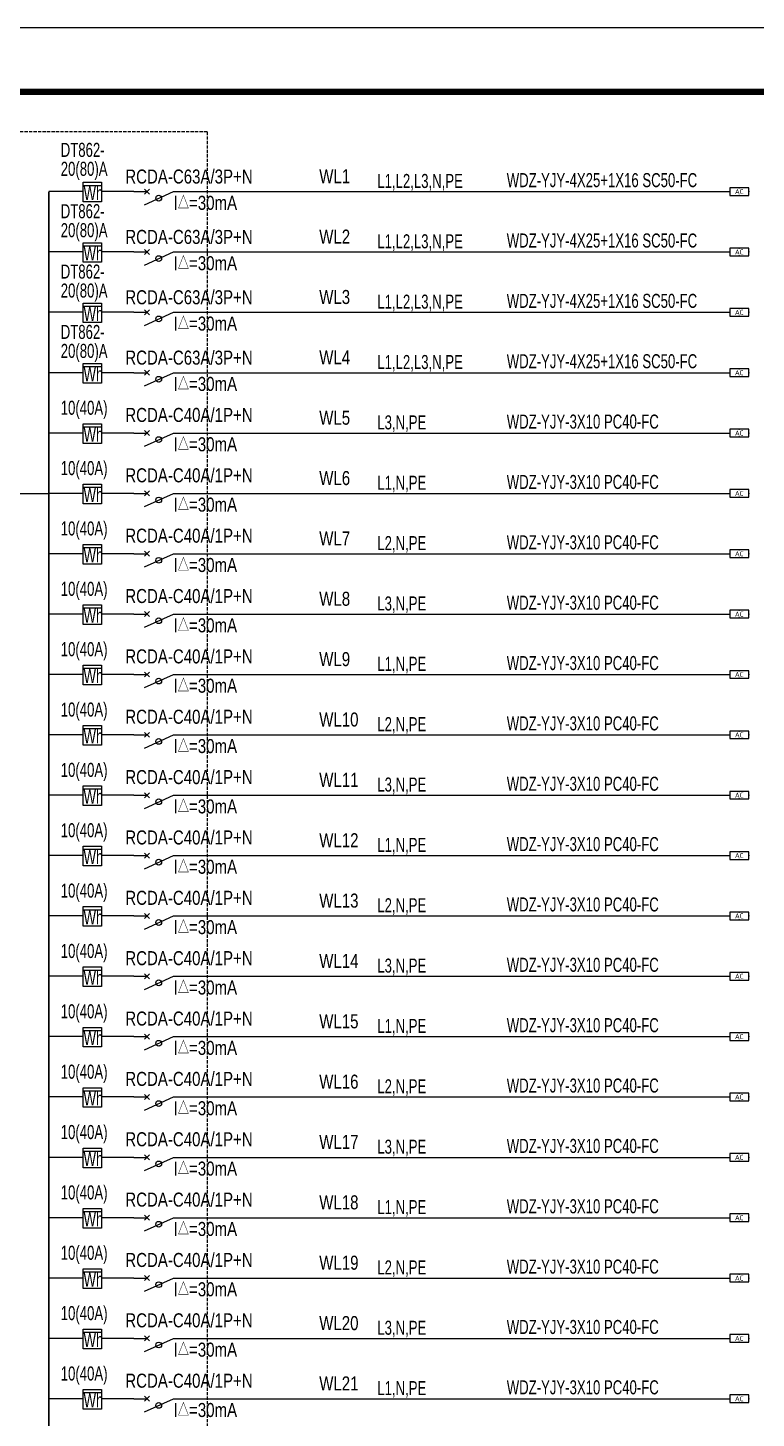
# Model space of a CAD drawing. Extents: x -809667 to 586099, y 3084146 to 3634412.
# Drawn here: x 381393.3 to 381450.2, y 3087267.1 to 3087375.6 of the extents above; entities that cross this region are included whole.
import ezdxf
from ezdxf.enums import TextEntityAlignment as Align

# ---------------------------------------------------------------- set-up
doc = ezdxf.new("R2010")
doc.units = 0
doc.header["$LTSCALE"] = 0.5
doc.header["$PDSIZE"] = 0.2
doc.linetypes.add('DASH', pattern=[0.35, 0.25, -0.1])
doc.layers.get('0').update_dxf_attribs({"linetype": 'CONTINUOUS'})
for name, color, linetype in [('DX1', 2, 'CONTINUOUS'), ('ELEMENT', 3, 'CONTINUOUS'), ('EQUIP-箱柜', 3, 'CONTINUOUS'), ('PUB_TITLE', 4, 'CONTINUOUS'), ('电气系统图', 6, 'CONTINUOUS'), ('虚线6', 1, 'CONTINUOUS')]:
    doc.layers.add(name, color=color, linetype=linetype)
doc.styles.add('7-1$0$HZ', font='xcsg.shx', dxfattribs={"width": 0.8, "bigfont": 'hztxt.shx'})
doc.styles.add('_TEL_ATTDEF', font='GBENOR', dxfattribs={"width": 0.8, "height": 3, "bigfont": 'GBCBIG'})
doc.styles.add('_TEL_DIM', font='SIMPLEX', dxfattribs={"width": 0.8, "height": 3.5, "bigfont": 'HZTXT'})
doc.styles.get("Standard").update_dxf_attribs({"font": 'rs.shx', "bigfont": 'hztxt.shx'})
doc.styles.add('ZSDZ', font='XCSG.SHX', dxfattribs={"width": 0.8, "height": 3.5, "bigfont": 'HZTXT.SHX'})

# ---------------------------------------------------------------- blocks, each defined once
blk = doc.blocks.new('M_M7')
for p, q in [((-0.25, -0.2), (0, -0.75)), ((-0.047, -0.297), (0.047, -0.203)), ((-0.047, -0.203), (0.047, -0.297))]:
    blk.add_line(p, q)
for points in [[(0, 0), (0, -0.25)], [(0, -0.75), (0, -1)]]:
    blk.add_lwpolyline(points)
at = {"width": 0.8, "flags": 9}
blk.add_attdef('S', (0.25, -0.5), '', height=0.2, dxfattribs=at)
blk = doc.blocks.new('$equip$00002708')
for p, q in [((-0.75, 0.6), (-0.75, 0)), ((0.75, 0.6), (-0.75, 0.6)), ((-0.75, 0), (0.75, 0)), ((0.75, 0), (0.75, 0.6))]:
    blk.add_line(p, q)
at = {"const_width": 0.04}
blk.add_lwpolyline([(-0.75, 0.6), (-0.75, 0), (0.75, 0), (0.75, 0.6), (-0.75, 0.6), (-0.75, 0)], dxfattribs=at)
for p in [(-0.75, 0.3), (0, 0.6), (0, 0), (0.75, 0.3)]:
    blk.add_point(p)
at = {"color": 7, "style": '_TEL_DIM', "flags": 1}
for tag in ['REMARK', 'A']:
    blk.add_attdef(tag, text='', height=0.4, dxfattribs=at).set_placement((0, 0), align=Align.MIDDLE_CENTER)
at = {"color": 7, "style": '_TEL_DIM'}
blk.add_attdef('$TEXT$', text='', height=0.4, dxfattribs=at).set_placement((0, 0.3), align=Align.MIDDLE_CENTER)

msp = doc.modelspace()

# ---------------------------------------------------------------- linework, layer by layer
at = {"layer": 'DX1', "color": 3}
msp.add_line((381391.427, 3087339.309), (381394.98, 3087339.309), dxfattribs=at)
at = {"layer": 'ELEMENT'}
for centre in [(381403.555, 3087362.348), (381403.555, 3087357.637), (381403.555, 3087352.927), (381403.555, 3087348.216), (381403.555, 3087343.506), (381403.555, 3087338.795), (381403.555, 3087334.085), (381403.555, 3087329.374), (381403.555, 3087324.664), (381403.555, 3087319.954), (381403.555, 3087315.243), (381403.555, 3087310.533), (381403.555, 3087305.822), (381403.555, 3087301.112), (381403.555, 3087296.401), (381403.555, 3087291.691), (381403.555, 3087286.98), (381403.555, 3087282.27), (381403.555, 3087277.56), (381403.555, 3087272.849), (381403.555, 3087268.139)]:
    msp.add_circle(centre, 0.224, dxfattribs=at)
at = {"layer": 'PUB_TITLE', "linetype": 'Continuous'}
msp.add_lwpolyline([(381084.377, 3087078.645), (381504.877, 3087078.645), (381504.877, 3087375.645), (381084.377, 3087375.645)], close=True, dxfattribs=at)
at = {"layer": 'PUB_TITLE', "linetype": 'Continuous', "const_width": 0.5}
msp.add_lwpolyline([(381096.877, 3087083.645), (381499.877, 3087083.645), (381499.877, 3087370.645), (381096.877, 3087370.645)], close=True, dxfattribs=at)
at = {"layer": '电气系统图', "color": 3}
for p, q in [((381397.65, 3087362.862), (381394.98, 3087362.862)), ((381397.65, 3087362.056), (381397.65, 3087363.586)), ((381397.65, 3087363.586), (381399.104, 3087363.586)), ((381397.65, 3087363.348), (381399.104, 3087363.348)), ((381399.104, 3087363.586), (381399.104, 3087362.056)), ((381401.619, 3087362.862), (381399.104, 3087362.862)), ((381404.704, 3087362.862), (381448.123, 3087362.862)), ((381399.104, 3087362.056), (381397.65, 3087362.056)), ((381397.65, 3087357.345), (381397.65, 3087358.876)), ((381397.65, 3087358.876), (381399.104, 3087358.876)), ((381397.65, 3087358.638), (381399.104, 3087358.638)), ((381399.104, 3087358.876), (381399.104, 3087357.345)), ((381397.65, 3087358.151), (381394.98, 3087358.151)), ((381399.104, 3087357.345), (381397.65, 3087357.345)), ((381401.619, 3087358.151), (381399.104, 3087358.151)), ((381404.704, 3087358.151), (381448.123, 3087358.151)), ((381397.65, 3087352.635), (381397.65, 3087354.165)), ((381397.65, 3087354.165), (381399.104, 3087354.165)), ((381399.104, 3087354.165), (381399.104, 3087352.635)), ((381397.65, 3087353.441), (381394.98, 3087353.441)), ((381397.65, 3087353.927), (381399.104, 3087353.927)), ((381401.619, 3087353.441), (381399.104, 3087353.441)), ((381404.704, 3087353.441), (381448.123, 3087353.441)), ((381399.104, 3087352.635), (381397.65, 3087352.635)), ((381397.65, 3087348.73), (381394.98, 3087348.73)), ((381397.65, 3087347.924), (381397.65, 3087349.455)), ((381397.65, 3087349.455), (381399.104, 3087349.455)), ((381397.65, 3087349.217), (381399.104, 3087349.217)), ((381399.104, 3087349.455), (381399.104, 3087347.924)), ((381401.619, 3087348.73), (381399.104, 3087348.73)), ((381404.704, 3087348.73), (381448.123, 3087348.73)), ((381399.104, 3087347.924), (381397.65, 3087347.924)), ((381397.65, 3087343.214), (381397.65, 3087344.744)), ((381397.65, 3087344.744), (381399.104, 3087344.744)), ((381397.65, 3087344.506), (381399.104, 3087344.506)), ((381399.104, 3087344.744), (381399.104, 3087343.214)), ((381397.65, 3087344.02), (381394.98, 3087344.02)), ((381401.619, 3087344.02), (381399.104, 3087344.02)), ((381404.704, 3087344.02), (381448.123, 3087344.02)), ((381399.104, 3087343.214), (381397.65, 3087343.214)), ((381397.65, 3087338.503), (381397.65, 3087340.034)), ((381397.65, 3087340.034), (381399.104, 3087340.034)), ((381399.104, 3087340.034), (381399.104, 3087338.503)), ((381397.65, 3087339.309), (381394.98, 3087339.309)), ((381397.65, 3087339.796), (381399.104, 3087339.796)), ((381401.619, 3087339.309), (381399.104, 3087339.309)), ((381404.704, 3087339.309), (381448.123, 3087339.309)), ((381399.104, 3087338.503), (381397.65, 3087338.503)), ((381397.65, 3087334.599), (381394.98, 3087334.599)), ((381397.65, 3087333.793), (381397.65, 3087335.323)), ((381397.65, 3087335.323), (381399.104, 3087335.323)), ((381397.65, 3087335.085), (381399.104, 3087335.085)), ((381399.104, 3087335.323), (381399.104, 3087333.793)), ((381401.619, 3087334.599), (381399.104, 3087334.599)), ((381404.704, 3087334.599), (381448.123, 3087334.599)), ((381399.104, 3087333.793), (381397.65, 3087333.793)), ((381397.65, 3087329.082), (381397.65, 3087330.613)), ((381397.65, 3087330.613), (381399.104, 3087330.613)), ((381397.65, 3087330.375), (381399.104, 3087330.375)), ((381399.104, 3087330.613), (381399.104, 3087329.082)), ((381397.65, 3087329.889), (381394.98, 3087329.889)), ((381401.619, 3087329.889), (381399.104, 3087329.889)), ((381404.704, 3087329.889), (381448.123, 3087329.889)), ((381399.104, 3087329.082), (381397.65, 3087329.082)), ((381397.65, 3087324.372), (381397.65, 3087325.903)), ((381397.65, 3087325.903), (381399.104, 3087325.903)), ((381399.104, 3087325.903), (381399.104, 3087324.372)), ((381397.65, 3087325.178), (381394.98, 3087325.178)), ((381397.65, 3087325.664), (381399.104, 3087325.664)), ((381401.619, 3087325.178), (381399.104, 3087325.178)), ((381404.704, 3087325.178), (381448.123, 3087325.178)), ((381399.104, 3087324.372), (381397.65, 3087324.372)), ((381397.65, 3087320.468), (381394.98, 3087320.468)), ((381397.65, 3087319.662), (381397.65, 3087321.192)), ((381397.65, 3087321.192), (381399.104, 3087321.192)), ((381397.65, 3087320.954), (381399.104, 3087320.954)), ((381399.104, 3087321.192), (381399.104, 3087319.662)), ((381401.619, 3087320.468), (381399.104, 3087320.468)), ((381404.704, 3087320.468), (381448.123, 3087320.468)), ((381399.104, 3087319.662), (381397.65, 3087319.662)), ((381397.65, 3087314.951), (381397.65, 3087316.482)), ((381397.65, 3087316.482), (381399.104, 3087316.482)), ((381397.65, 3087316.244), (381399.104, 3087316.244)), ((381399.104, 3087316.482), (381399.104, 3087314.951)), ((381397.65, 3087315.757), (381394.98, 3087315.757)), ((381401.619, 3087315.757), (381399.104, 3087315.757)), ((381404.704, 3087315.757), (381448.123, 3087315.757)), ((381399.104, 3087314.951), (381397.65, 3087314.951)), ((381397.65, 3087310.241), (381397.65, 3087311.771)), ((381397.65, 3087311.771), (381399.104, 3087311.771)), ((381399.104, 3087311.771), (381399.104, 3087310.241)), ((381397.65, 3087311.047), (381394.98, 3087311.047)), ((381397.65, 3087311.533), (381399.104, 3087311.533)), ((381401.619, 3087311.047), (381399.104, 3087311.047)), ((381404.704, 3087311.047), (381448.123, 3087311.047)), ((381399.104, 3087310.241), (381397.65, 3087310.241)), ((381397.65, 3087306.336), (381394.98, 3087306.336)), ((381397.65, 3087305.53), (381397.65, 3087307.061)), ((381397.65, 3087307.061), (381399.104, 3087307.061)), ((381397.65, 3087306.823), (381399.104, 3087306.823)), ((381399.104, 3087307.061), (381399.104, 3087305.53)), ((381401.619, 3087306.336), (381399.104, 3087306.336)), ((381404.704, 3087306.336), (381448.123, 3087306.336)), ((381399.104, 3087305.53), (381397.65, 3087305.53)), ((381397.65, 3087300.82), (381397.65, 3087302.35)), ((381397.65, 3087302.35), (381399.104, 3087302.35)), ((381397.65, 3087302.112), (381399.104, 3087302.112)), ((381399.104, 3087302.35), (381399.104, 3087300.82)), ((381397.65, 3087301.626), (381394.98, 3087301.626)), ((381401.619, 3087301.626), (381399.104, 3087301.626)), ((381404.704, 3087301.626), (381448.123, 3087301.626)), ((381399.104, 3087300.82), (381397.65, 3087300.82)), ((381397.65, 3087296.915), (381394.98, 3087296.915)), ((381397.65, 3087296.109), (381397.65, 3087297.64)), ((381397.65, 3087297.64), (381399.104, 3087297.64)), ((381397.65, 3087297.402), (381399.104, 3087297.402)), ((381399.104, 3087297.64), (381399.104, 3087296.109)), ((381401.619, 3087296.915), (381399.104, 3087296.915)), ((381404.704, 3087296.915), (381448.123, 3087296.915)), ((381399.104, 3087296.109), (381397.65, 3087296.109)), ((381397.65, 3087291.399), (381397.65, 3087292.929)), ((381397.65, 3087292.929), (381399.104, 3087292.929)), ((381397.65, 3087292.691), (381399.104, 3087292.691)), ((381399.104, 3087292.929), (381399.104, 3087291.399)), ((381397.65, 3087292.205), (381394.98, 3087292.205)), ((381399.104, 3087291.399), (381397.65, 3087291.399)), ((381401.619, 3087292.205), (381399.104, 3087292.205)), ((381404.704, 3087292.205), (381448.123, 3087292.205)), ((381397.65, 3087286.688), (381397.65, 3087288.219)), ((381397.65, 3087288.219), (381399.104, 3087288.219)), ((381397.65, 3087287.981), (381399.104, 3087287.981)), ((381399.104, 3087288.219), (381399.104, 3087286.688)), ((381397.65, 3087287.494), (381394.98, 3087287.494)), ((381401.619, 3087287.494), (381399.104, 3087287.494)), ((381404.704, 3087287.494), (381448.123, 3087287.494)), ((381399.104, 3087286.688), (381397.65, 3087286.688)), ((381397.65, 3087282.784), (381394.98, 3087282.784)), ((381397.65, 3087281.978), (381397.65, 3087283.509)), ((381397.65, 3087283.509), (381399.104, 3087283.509)), ((381397.65, 3087283.27), (381399.104, 3087283.27)), ((381399.104, 3087283.509), (381399.104, 3087281.978)), ((381401.619, 3087282.784), (381399.104, 3087282.784)), ((381404.704, 3087282.784), (381448.123, 3087282.784)), ((381399.104, 3087281.978), (381397.65, 3087281.978)), ((381397.65, 3087277.268), (381397.65, 3087278.798)), ((381397.65, 3087278.798), (381399.104, 3087278.798)), ((381397.65, 3087278.56), (381399.104, 3087278.56)), ((381399.104, 3087278.798), (381399.104, 3087277.268)), ((381397.65, 3087278.074), (381394.98, 3087278.074)), ((381399.104, 3087277.268), (381397.65, 3087277.268)), ((381401.619, 3087278.074), (381399.104, 3087278.074)), ((381404.704, 3087278.074), (381448.123, 3087278.074)), ((381397.65, 3087272.557), (381397.65, 3087274.088)), ((381397.65, 3087274.088), (381399.104, 3087274.088)), ((381397.65, 3087273.85), (381399.104, 3087273.85)), ((381399.104, 3087274.088), (381399.104, 3087272.557)), ((381397.65, 3087273.363), (381394.98, 3087273.363)), ((381401.619, 3087273.363), (381399.104, 3087273.363)), ((381404.704, 3087273.363), (381448.123, 3087273.363)), ((381399.104, 3087272.557), (381397.65, 3087272.557)), ((381397.65, 3087268.653), (381394.98, 3087268.653)), ((381397.65, 3087267.847), (381397.65, 3087269.377)), ((381397.65, 3087269.377), (381399.104, 3087269.377)), ((381397.65, 3087269.139), (381399.104, 3087269.139)), ((381399.104, 3087269.377), (381399.104, 3087267.847)), ((381401.619, 3087268.653), (381399.104, 3087268.653)), ((381404.704, 3087268.653), (381448.123, 3087268.653)), ((381399.104, 3087267.847), (381397.65, 3087267.847))]:
    msp.add_line(p, q, dxfattribs=at)
at = {"layer": '电气系统图', "color": 3, "const_width": 0.11}
msp.add_lwpolyline([(381394.98, 3087212.127), (381394.98, 3087362.862)], dxfattribs=at)
at = {"layer": '虚线6', "linetype": 'DASH', "ltscale": 2}
for q in [(381379.643, 3087367.523), (381407.338, 3087207.583)]:
    msp.add_line((381407.338, 3087367.523), q, dxfattribs=at)

# ---------------------------------------------------------------- block references
at = {"layer": 'ELEMENT', "xscale": 4.112640000006515, "yscale": 4.112640000006515, "zscale": 4.112640000006515, "rotation": 90.00001024528366}
for p in [(381401.619, 3087362.862), (381401.619, 3087358.151), (381401.619, 3087353.441), (381401.619, 3087348.73), (381401.619, 3087344.02), (381401.619, 3087339.309), (381401.619, 3087334.599), (381401.619, 3087329.889), (381401.619, 3087325.178), (381401.619, 3087320.468), (381401.619, 3087315.757), (381401.619, 3087311.047), (381401.619, 3087306.336), (381401.619, 3087301.626), (381401.619, 3087296.915), (381401.619, 3087292.205), (381401.619, 3087287.494), (381401.619, 3087282.784), (381401.619, 3087278.074), (381401.619, 3087273.363), (381401.619, 3087268.653)]:
    msp.add_blockref('M_M7', p, dxfattribs=at)
at = {"layer": 'EQUIP-箱柜'}
ref = msp.add_blockref('$equip$00002708', (381448.863, 3087362.566), dxfattribs=dict(at, xscale=0.9870336000015473, yscale=0.9870336000015473, zscale=0.9870336000015473))
ref.add_attrib('$TEXT$', 'AC', dxfattribs={"layer": '0', "color": 7, "height": 0.3948, "style": '_TEL_ATTDEF'}).set_placement((381448.863, 3087362.862), align=Align.MIDDLE_CENTER)
ref = msp.add_blockref('$equip$00002708', (381448.863, 3087357.855), dxfattribs=dict(at, xscale=0.9870336000015473, yscale=0.9870336000015473, zscale=0.9870336000015473))
ref.add_attrib('$TEXT$', 'AC', dxfattribs={"layer": '0', "color": 7, "height": 0.3948, "style": '_TEL_ATTDEF'}).set_placement((381448.863, 3087358.151), align=Align.MIDDLE_CENTER)
ref = msp.add_blockref('$equip$00002708', (381448.863, 3087353.145), dxfattribs=dict(at, xscale=0.9870336000015473, yscale=0.9870336000015473, zscale=0.9870336000015473))
ref.add_attrib('$TEXT$', 'AC', dxfattribs={"layer": '0', "color": 7, "height": 0.3948, "style": '_TEL_ATTDEF'}).set_placement((381448.863, 3087353.441), align=Align.MIDDLE_CENTER)
ref = msp.add_blockref('$equip$00002708', (381448.863, 3087348.434), dxfattribs=dict(at, xscale=0.9870336000015473, yscale=0.9870336000015473, zscale=0.9870336000015473))
ref.add_attrib('$TEXT$', 'AC', dxfattribs={"layer": '0', "color": 7, "height": 0.3948, "style": '_TEL_ATTDEF'}).set_placement((381448.863, 3087348.73), align=Align.MIDDLE_CENTER)
ref = msp.add_blockref('$equip$00002708', (381448.863, 3087343.724), dxfattribs=dict(at, xscale=0.9870336000015473, yscale=0.9870336000015473, zscale=0.9870336000015473))
ref.add_attrib('$TEXT$', 'AC', dxfattribs={"layer": '0', "color": 7, "height": 0.3948, "style": '_TEL_ATTDEF'}).set_placement((381448.863, 3087344.02), align=Align.MIDDLE_CENTER)
ref = msp.add_blockref('$equip$00002708', (381448.863, 3087339.013), dxfattribs=dict(at, xscale=0.9870336000015473, yscale=0.9870336000015473, zscale=0.9870336000015473))
ref.add_attrib('$TEXT$', 'AC', dxfattribs={"layer": '0', "color": 7, "height": 0.3948, "style": '_TEL_ATTDEF'}).set_placement((381448.863, 3087339.309), align=Align.MIDDLE_CENTER)
ref = msp.add_blockref('$equip$00002708', (381448.863, 3087334.303), dxfattribs=dict(at, xscale=0.9870336000015473, yscale=0.9870336000015473, zscale=0.9870336000015473))
ref.add_attrib('$TEXT$', 'AC', dxfattribs={"layer": '0', "color": 7, "height": 0.3948, "style": '_TEL_ATTDEF'}).set_placement((381448.863, 3087334.599), align=Align.MIDDLE_CENTER)
ref = msp.add_blockref('$equip$00002708', (381448.863, 3087329.592), dxfattribs=dict(at, xscale=0.9870336000015473, yscale=0.9870336000015473, zscale=0.9870336000015473))
ref.add_attrib('$TEXT$', 'AC', dxfattribs={"layer": '0', "color": 7, "height": 0.3948, "style": '_TEL_ATTDEF'}).set_placement((381448.863, 3087329.889), align=Align.MIDDLE_CENTER)
ref = msp.add_blockref('$equip$00002708', (381448.863, 3087324.882), dxfattribs=dict(at, xscale=0.9870336000015473, yscale=0.9870336000015473, zscale=0.9870336000015473))
ref.add_attrib('$TEXT$', 'AC', dxfattribs={"layer": '0', "color": 7, "height": 0.3948, "style": '_TEL_ATTDEF'}).set_placement((381448.863, 3087325.178), align=Align.MIDDLE_CENTER)
ref = msp.add_blockref('$equip$00002708', (381448.863, 3087320.172), dxfattribs=dict(at, xscale=0.9870336000015473, yscale=0.9870336000015473, zscale=0.9870336000015473))
ref.add_attrib('$TEXT$', 'AC', dxfattribs={"layer": '0', "color": 7, "height": 0.3948, "style": '_TEL_ATTDEF'}).set_placement((381448.863, 3087320.468), align=Align.MIDDLE_CENTER)
ref = msp.add_blockref('$equip$00002708', (381448.863, 3087315.461), dxfattribs=dict(at, xscale=0.9870336000015473, yscale=0.9870336000015473, zscale=0.9870336000015473))
ref.add_attrib('$TEXT$', 'AC', dxfattribs={"layer": '0', "color": 7, "height": 0.3948, "style": '_TEL_ATTDEF'}).set_placement((381448.863, 3087315.757), align=Align.MIDDLE_CENTER)
ref = msp.add_blockref('$equip$00002708', (381448.863, 3087310.751), dxfattribs=dict(at, xscale=0.9870336000015473, yscale=0.9870336000015473, zscale=0.9870336000015473))
ref.add_attrib('$TEXT$', 'AC', dxfattribs={"layer": '0', "color": 7, "height": 0.3948, "style": '_TEL_ATTDEF'}).set_placement((381448.863, 3087311.047), align=Align.MIDDLE_CENTER)
ref = msp.add_blockref('$equip$00002708', (381448.863, 3087306.04), dxfattribs=dict(at, xscale=0.9870336000015473, yscale=0.9870336000015473, zscale=0.9870336000015473))
ref.add_attrib('$TEXT$', 'AC', dxfattribs={"layer": '0', "color": 7, "height": 0.3948, "style": '_TEL_ATTDEF'}).set_placement((381448.863, 3087306.336), align=Align.MIDDLE_CENTER)
ref = msp.add_blockref('$equip$00002708', (381448.863, 3087301.33), dxfattribs=dict(at, xscale=0.9870336000015473, yscale=0.9870336000015473, zscale=0.9870336000015473))
ref.add_attrib('$TEXT$', 'AC', dxfattribs={"layer": '0', "color": 7, "height": 0.3948, "style": '_TEL_ATTDEF'}).set_placement((381448.863, 3087301.626), align=Align.MIDDLE_CENTER)
ref = msp.add_blockref('$equip$00002708', (381448.863, 3087296.619), dxfattribs=dict(at, xscale=0.9870336000015473, yscale=0.9870336000015473, zscale=0.9870336000015473))
ref.add_attrib('$TEXT$', 'AC', dxfattribs={"layer": '0', "color": 7, "height": 0.3948, "style": '_TEL_ATTDEF'}).set_placement((381448.863, 3087296.915), align=Align.MIDDLE_CENTER)
ref = msp.add_blockref('$equip$00002708', (381448.863, 3087291.909), dxfattribs=dict(at, xscale=0.9870336000015473, yscale=0.9870336000015473, zscale=0.9870336000015473))
ref.add_attrib('$TEXT$', 'AC', dxfattribs={"layer": '0', "color": 7, "height": 0.3948, "style": '_TEL_ATTDEF'}).set_placement((381448.863, 3087292.205), align=Align.MIDDLE_CENTER)
ref = msp.add_blockref('$equip$00002708', (381448.863, 3087287.198), dxfattribs=dict(at, xscale=0.9870336000015473, yscale=0.9870336000015473, zscale=0.9870336000015473))
ref.add_attrib('$TEXT$', 'AC', dxfattribs={"layer": '0', "color": 7, "height": 0.3948, "style": '_TEL_ATTDEF'}).set_placement((381448.863, 3087287.494), align=Align.MIDDLE_CENTER)
ref = msp.add_blockref('$equip$00002708', (381448.863, 3087282.488), dxfattribs=dict(at, xscale=0.9870336000015473, yscale=0.9870336000015473, zscale=0.9870336000015473))
ref.add_attrib('$TEXT$', 'AC', dxfattribs={"layer": '0', "color": 7, "height": 0.3948, "style": '_TEL_ATTDEF'}).set_placement((381448.863, 3087282.784), align=Align.MIDDLE_CENTER)
ref = msp.add_blockref('$equip$00002708', (381448.863, 3087277.777), dxfattribs=dict(at, xscale=0.9870336000015473, yscale=0.9870336000015473, zscale=0.9870336000015473))
ref.add_attrib('$TEXT$', 'AC', dxfattribs={"layer": '0', "color": 7, "height": 0.3948, "style": '_TEL_ATTDEF'}).set_placement((381448.863, 3087278.074), align=Align.MIDDLE_CENTER)
ref = msp.add_blockref('$equip$00002708', (381448.863, 3087273.067), dxfattribs=dict(at, xscale=0.9870336000015473, yscale=0.9870336000015473, zscale=0.9870336000015473))
ref.add_attrib('$TEXT$', 'AC', dxfattribs={"layer": '0', "color": 7, "height": 0.3948, "style": '_TEL_ATTDEF'}).set_placement((381448.863, 3087273.363), align=Align.MIDDLE_CENTER)
ref = msp.add_blockref('$equip$00002708', (381448.863, 3087268.357), dxfattribs=dict(at, xscale=0.9870336000015473, yscale=0.9870336000015473, zscale=0.9870336000015473))
ref.add_attrib('$TEXT$', 'AC', dxfattribs={"layer": '0', "color": 7, "height": 0.3948, "style": '_TEL_ATTDEF'}).set_placement((381448.863, 3087268.653), align=Align.MIDDLE_CENTER)

# ---------------------------------------------------------------- texts
at = {"layer": 'DX1', "style": '7-1$0$HZ', "width": 0.7}
for s, p in [('L1,L2,L3,N,PE', (381420.617, 3087363.145)), ('L1,L2,L3,N,PE', (381420.617, 3087358.435)), ('L1,L2,L3,N,PE', (381420.617, 3087353.725)), ('L1,L2,L3,N,PE', (381420.617, 3087349.014)), ('L3,N,PE', (381420.617, 3087344.304)), ('L1,N,PE', (381420.617, 3087339.593)), ('L2,N,PE', (381420.617, 3087334.883)), ('L3,N,PE', (381420.617, 3087330.172)), ('L1,N,PE', (381420.617, 3087325.462)), ('L2,N,PE', (381420.617, 3087320.751)), ('L3,N,PE', (381420.617, 3087316.041)), ('L1,N,PE', (381420.617, 3087311.331)), ('L2,N,PE', (381420.617, 3087306.62)), ('L3,N,PE', (381420.617, 3087301.91)), ('L1,N,PE', (381420.617, 3087297.199)), ('L2,N,PE', (381420.617, 3087292.489)), ('L3,N,PE', (381420.617, 3087287.778)), ('L1,N,PE', (381420.617, 3087283.068)), ('L2,N,PE', (381420.617, 3087278.357)), ('L3,N,PE', (381420.617, 3087273.647)), ('L1,N,PE', (381420.617, 3087268.937))]:
    msp.add_text(s, height=1.0967, dxfattribs=at).set_placement(p)
for s, p in [('WDZ-YJY-4X25+1X16 SC50-FC', (381430.719, 3087363.208)), ('WDZ-YJY-4X25+1X16 SC50-FC', (381430.719, 3087358.497)), ('WDZ-YJY-4X25+1X16 SC50-FC', (381430.719, 3087353.787)), ('WDZ-YJY-4X25+1X16 SC50-FC', (381430.719, 3087349.076)), ('WDZ-YJY-3X10 PC40-FC', (381430.719, 3087344.366)), ('WDZ-YJY-3X10 PC40-FC', (381430.719, 3087339.655)), ('WDZ-YJY-3X10 PC40-FC', (381430.719, 3087334.945)), ('WDZ-YJY-3X10 PC40-FC', (381430.719, 3087330.234)), ('WDZ-YJY-3X10 PC40-FC', (381430.719, 3087325.524)), ('WDZ-YJY-3X10 PC40-FC', (381430.719, 3087320.814)), ('WDZ-YJY-3X10 PC40-FC', (381430.719, 3087316.103)), ('WDZ-YJY-3X10 PC40-FC', (381430.719, 3087311.393)), ('WDZ-YJY-3X10 PC40-FC', (381430.719, 3087306.682)), ('WDZ-YJY-3X10 PC40-FC', (381430.719, 3087301.972)), ('WDZ-YJY-3X10 PC40-FC', (381430.719, 3087297.261)), ('WDZ-YJY-3X10 PC40-FC', (381430.719, 3087292.551)), ('WDZ-YJY-3X10 PC40-FC', (381430.719, 3087287.84)), ('WDZ-YJY-3X10 PC40-FC', (381430.719, 3087283.13)), ('WDZ-YJY-3X10 PC40-FC', (381430.719, 3087278.42)), ('WDZ-YJY-3X10 PC40-FC', (381430.719, 3087273.709)), ('WDZ-YJY-3X10 PC40-FC', (381430.719, 3087268.999))]:
    msp.add_text(s, height=1.0967, rotation=359.99997, dxfattribs=at).set_placement(p)
at = {"layer": '电气系统图', "color": 3, "style": '7-1$0$HZ', "width": 0.7}
for s, p in [('DT862-', (381395.911, 3087365.571)), ('20(80)A', (381395.911, 3087364.093)), ('Wh', (381397.692, 3087362.198)), ('DT862-', (381395.911, 3087360.785)), ('20(80)A', (381395.911, 3087359.303)), ('Wh', (381397.692, 3087357.487)), ('DT862-', (381395.911, 3087356.075)), ('20(80)A', (381395.911, 3087354.592)), ('Wh', (381397.692, 3087352.777)), ('DT862-', (381395.911, 3087351.364)), ('20(80)A', (381395.911, 3087349.882)), ('Wh', (381397.692, 3087348.067)), ('10(40A)', (381395.911, 3087345.446)), ('Wh', (381397.692, 3087343.356)), ('10(40A)', (381395.911, 3087340.736)), ('Wh', (381397.692, 3087338.646)), ('10(40A)', (381395.911, 3087336.025)), ('Wh', (381397.692, 3087333.935)), ('10(40A)', (381395.911, 3087331.315)), ('Wh', (381397.692, 3087329.225)), ('10(40A)', (381395.911, 3087326.604)), ('Wh', (381397.692, 3087324.514)), ('10(40A)', (381395.911, 3087321.894)), ('Wh', (381397.692, 3087319.804)), ('10(40A)', (381395.911, 3087317.183)), ('Wh', (381397.692, 3087315.093)), ('10(40A)', (381395.911, 3087312.473)), ('Wh', (381397.692, 3087310.383)), ('10(40A)', (381395.911, 3087307.762)), ('Wh', (381397.692, 3087305.673)), ('10(40A)', (381395.911, 3087303.052)), ('Wh', (381397.692, 3087300.962)), ('10(40A)', (381395.911, 3087298.342)), ('Wh', (381397.692, 3087296.252)), ('10(40A)', (381395.911, 3087293.631)), ('Wh', (381397.692, 3087291.541)), ('10(40A)', (381395.911, 3087288.921)), ('Wh', (381397.692, 3087286.831)), ('10(40A)', (381395.911, 3087284.21)), ('Wh', (381397.692, 3087282.12)), ('10(40A)', (381395.911, 3087279.5)), ('Wh', (381397.692, 3087277.41)), ('10(40A)', (381395.911, 3087274.789)), ('Wh', (381397.692, 3087272.699)), ('10(40A)', (381395.911, 3087270.079)), ('Wh', (381397.692, 3087267.989))]:
    msp.add_text(s, height=1.0967, rotation=359.99997, dxfattribs=at).set_placement(p)
at = {"layer": '电气系统图', "color": 2, "style": 'ZSDZ', "width": 0.8}
for s, p in [('RCDA-C63A/3P+N', (381400.947, 3087363.49, -156.781)), ('WL1', (381416.084, 3087363.511, -156.781)), ('I△=30mA', (381404.721, 3087361.437, -156.781)), ('RCDA-C63A/3P+N', (381400.947, 3087358.779, -156.781)), ('WL2', (381416.084, 3087358.8, -156.781)), ('I△=30mA', (381404.721, 3087356.727, -156.781)), ('I△=30mA', (381404.721, 3087356.727, -156.781)), ('RCDA-C63A/3P+N', (381400.947, 3087354.069, -156.781)), ('WL3', (381416.084, 3087354.09, -156.781)), ('I△=30mA', (381404.721, 3087352.017, -156.781)), ('RCDA-C63A/3P+N', (381400.947, 3087349.358, -156.781)), ('WL4', (381416.084, 3087349.379, -156.781)), ('I△=30mA', (381404.721, 3087347.306, -156.781)), ('RCDA-C40A/1P+N', (381400.947, 3087344.884, -156.781)), ('WL5', (381416.084, 3087344.669, -156.781)), ('I△=30mA', (381404.721, 3087342.596, -156.781)), ('RCDA-C40A/1P+N', (381400.947, 3087340.173, -156.781)), ('WL6', (381416.084, 3087339.958, -156.781)), ('I△=30mA', (381404.721, 3087337.885, -156.781)), ('RCDA-C40A/1P+N', (381400.947, 3087335.463, -156.781)), ('WL7', (381416.084, 3087335.248, -156.781)), ('I△=30mA', (381404.721, 3087333.175, -156.781)), ('RCDA-C40A/1P+N', (381400.947, 3087330.752, -156.781)), ('WL8', (381416.084, 3087330.538, -156.781)), ('I△=30mA', (381404.721, 3087328.464, -156.781)), ('RCDA-C40A/1P+N', (381400.947, 3087326.042, -156.781)), ('WL9', (381416.084, 3087325.827, -156.781)), ('I△=30mA', (381404.721, 3087323.754, -156.781)), ('RCDA-C40A/1P+N', (381400.947, 3087321.331, -156.781)), ('WL10', (381416.084, 3087321.117, -156.781)), ('I△=30mA', (381404.721, 3087319.043, -156.781)), ('RCDA-C40A/1P+N', (381400.947, 3087316.621, -156.781)), ('WL11', (381416.084, 3087316.406, -156.781)), ('I△=30mA', (381404.721, 3087314.333, -156.781)), ('RCDA-C40A/1P+N', (381400.947, 3087311.91, -156.781)), ('WL12', (381416.084, 3087311.696, -156.781)), ('I△=30mA', (381404.721, 3087309.623, -156.781)), ('RCDA-C40A/1P+N', (381400.947, 3087307.2, -156.781)), ('WL13', (381416.084, 3087306.985, -156.781)), ('I△=30mA', (381404.721, 3087304.912, -156.781)), ('RCDA-C40A/1P+N', (381400.947, 3087302.49, -156.781)), ('WL14', (381416.084, 3087302.275, -156.781)), ('I△=30mA', (381404.721, 3087300.202, -156.781)), ('RCDA-C40A/1P+N', (381400.947, 3087297.779, -156.781)), ('WL15', (381416.084, 3087297.564, -156.781)), ('I△=30mA', (381404.721, 3087295.491, -156.781)), ('RCDA-C40A/1P+N', (381400.947, 3087293.069, -156.781)), ('WL16', (381416.084, 3087292.854, -156.781)), ('I△=30mA', (381404.721, 3087290.781, -156.781)), ('RCDA-C40A/1P+N', (381400.947, 3087288.358, -156.781)), ('WL17', (381416.084, 3087288.144, -156.781)), ('I△=30mA', (381404.721, 3087286.07, -156.781)), ('RCDA-C40A/1P+N', (381400.947, 3087283.648, -156.781)), ('WL18', (381416.084, 3087283.433, -156.781)), ('I△=30mA', (381404.721, 3087281.36, -156.781)), ('RCDA-C40A/1P+N', (381400.947, 3087278.937, -156.781)), ('WL19', (381416.084, 3087278.723, -156.781)), ('I△=30mA', (381404.721, 3087276.649, -156.781)), ('RCDA-C40A/1P+N', (381400.947, 3087274.227, -156.781)), ('WL20', (381416.084, 3087274.012, -156.781)), ('I△=30mA', (381404.721, 3087271.939, -156.781)), ('RCDA-C40A/1P+N', (381400.947, 3087269.516, -156.781)), ('WL21', (381416.084, 3087269.302, -156.781)), ('I△=30mA', (381404.721, 3087267.229, -156.781))]:
    msp.add_text(s, height=1.0967, dxfattribs=at).set_placement(p)

doc.saveas('drawing.dxf')
